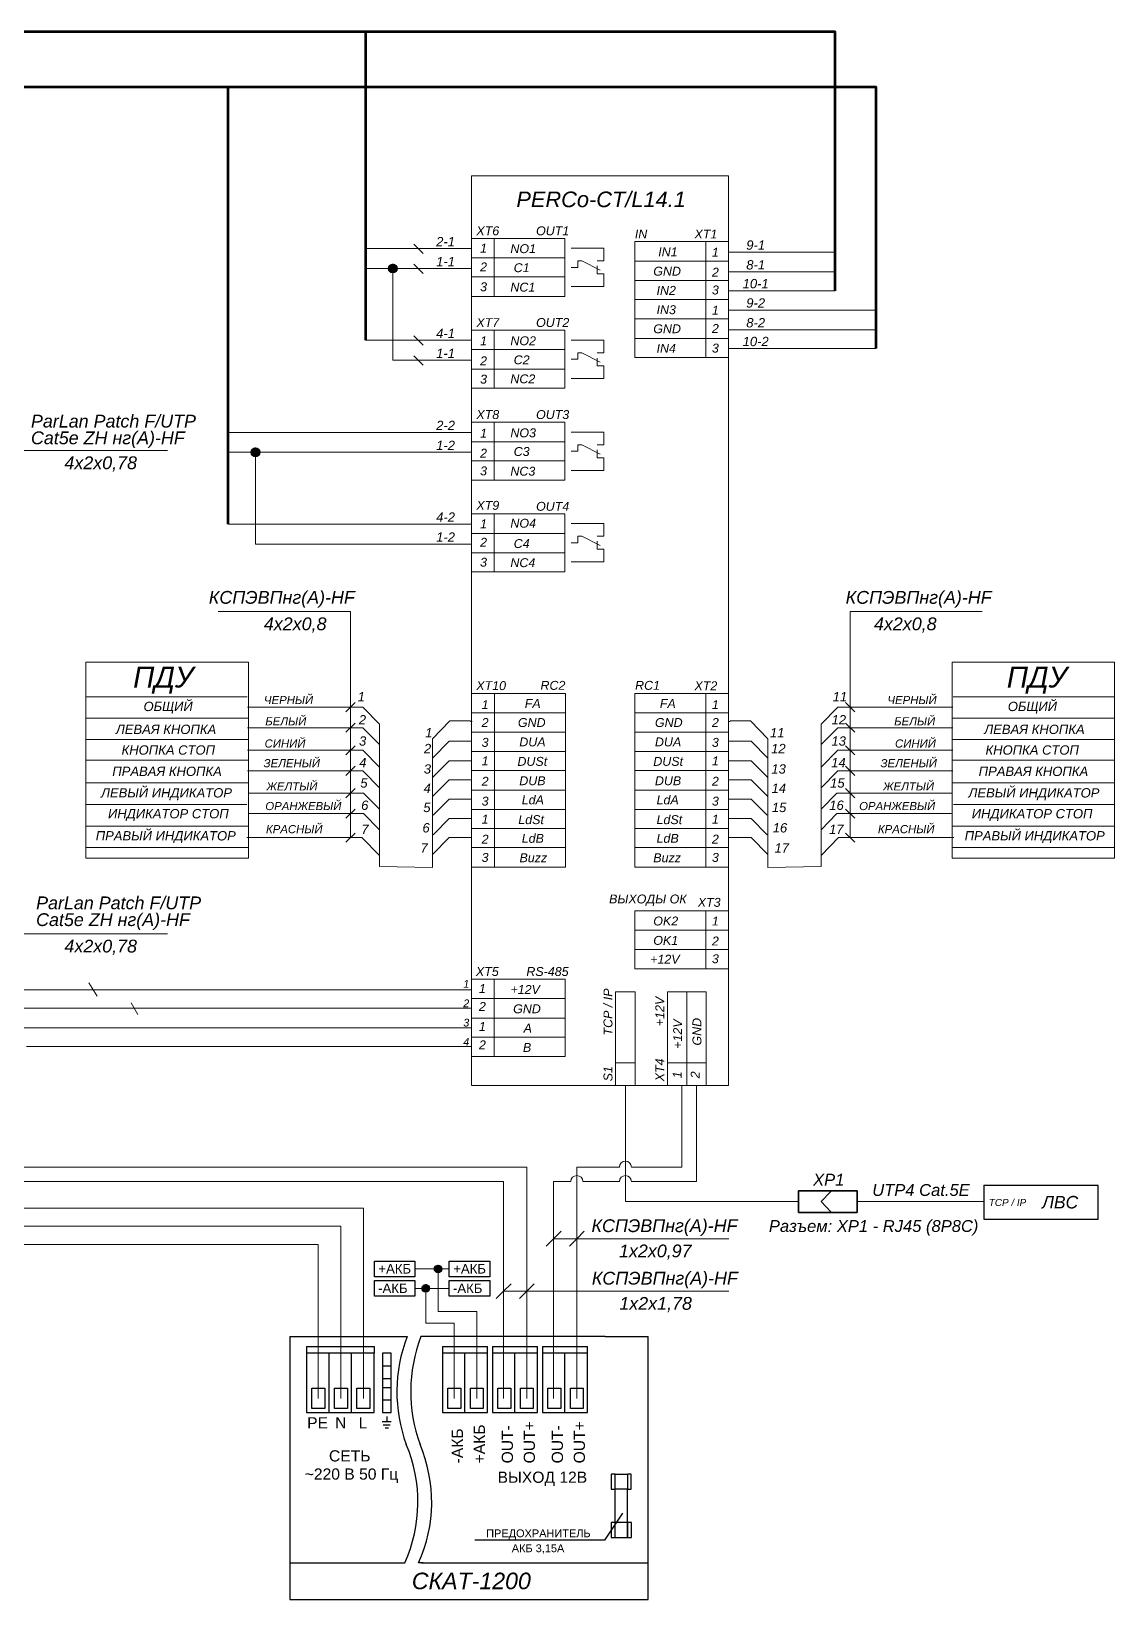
# Model space of a CAD drawing. Header units: millimetres. Extents: x -197802 to 287448, y -91833 to 169529.
# Drawn here: x 92420 to 117241, y 86930 to 122849 of the extents above; entities that cross this region are included whole.
import ezdxf

# ---------------------------------------------------------------- set-up
doc = ezdxf.new("R2010")
doc.units = ezdxf.units.MM
doc.layers.add('СКУД', color=7, linetype='Continuous')
doc.styles.add('40', font='ariali.ttf', dxfattribs={"height": 1})
doc.styles.add('76', font='ariali.ttf', dxfattribs={"height": 1})
doc.styles.add('77', font='ariali.ttf', dxfattribs={"height": 1})
doc.styles.get("Standard").update_dxf_attribs({"font": 'arial.ttf'})

msp = doc.modelspace()

# ---------------------------------------------------------------- hatches: boundary and pattern name
at = {"layer": 'СКУД', "lineweight": 18, "true_color": 0x000000}
h = msp.add_hatch(dxfattribs=at)
h.set_pattern_fill('ANGLE', color=18, scale=0.924)
h.set_pattern_definition([(0, (-46567.731, 159081.309), (0, 6.45414), [4.69392, -1.76022]), (90, (-46567.731, 159081.309), (-6.45414, 4e-16), [4.69392, -1.76022])])
h.paths.add_polyline_path([(100803, 117417), (100702, 117417), (100601, 117417, 0.999967)])
h.paths.add_polyline_path([(100702, 117518, 0.414214), (100601, 117417), (100702, 117417)])
h.paths.add_polyline_path([(100702, 117518), (100702, 117417), (100803, 117417, 0.414233)])
h = msp.add_hatch(dxfattribs=at)
h.set_pattern_fill('ANGLE', color=18, scale=0.924)
h.set_pattern_definition([(0, (-49714.837, 154871.704), (0, 6.45414), [4.69392, -1.76022]), (90, (-49714.837, 154871.704), (-6.45414, 4e-16), [4.69392, -1.76022])])
h.paths.add_polyline_path([(97656, 113208), (97555, 113208), (97454, 113208, 0.999967)])
h.paths.add_polyline_path([(97555, 113308, 0.414214), (97454, 113208), (97555, 113208)])
h.paths.add_polyline_path([(97555, 113308), (97555, 113208), (97656, 113208, 0.414233)])
h = msp.add_hatch(dxfattribs=at)
h.set_pattern_fill('ANGLE', color=18, scale=0.8)
h.set_pattern_definition([(0, (93281.309, 130576.019), (0, 5.588), [4.064, -1.524]), (90, (93281.309, 130576.019), (-5.588, 3e-16), [4.064, -1.524])])
h.paths.add_polyline_path([(101828, 94503), (101741, 94503), (101654, 94503, 0.999967)])
h.paths.add_polyline_path([(101741, 94591, 0.414214), (101654, 94503), (101741, 94503)])
h.paths.add_polyline_path([(101741, 94591), (101741, 94503), (101828, 94503, 0.414233)])
h = msp.add_hatch(dxfattribs=at)
h.set_pattern_fill('ANGLE', color=18, scale=0.8)
h.set_pattern_definition([(0, (92998.56, 130131.0254), (0, 5.588), [4.064, -1.524]), (90, (92998.56, 130131.0254), (-5.588, 3e-16), [4.064, -1.524])])
h.paths.add_polyline_path([(101545, 94058), (101458, 94058), (101371, 94058, 0.999967)])
h.paths.add_polyline_path([(101458, 94146, 0.414214), (101371, 94058), (101458, 94058)])
h.paths.add_polyline_path([(101458, 94146), (101458, 94058), (101545, 94058, 0.414233)])

# ---------------------------------------------------------------- linework, layer by layer
at = {"color": 251, "lineweight": 18, "true_color": 0x636466}
for p, q in [((93737, 101060), (93926, 100755)), ((94704, 100598), (94861, 100335))]:
    msp.add_line(p, q, dxfattribs=at)
at = {"layer": 'СКУД', "color": 18, "lineweight": 18, "true_color": 0x000000}
for p, q in [((101185, 117976), (101397, 117764)), ((101185, 117519), (101397, 117307)), ((101185, 115875), (101397, 115663)), ((101185, 115419), (101397, 115206)), ((91806, 113249), (93220, 113249)), ((93220, 113249), (94631, 113249)), ((94126, 113249), (95537, 113249)), ((98867, 109560), (96703, 109560)), ((112042, 109560), (114206, 109560)), ((99838, 107478), (99625, 107266)), ((111072, 107478), (111284, 107266)), ((99838, 107007), (99625, 106795)), ((111072, 107007), (111284, 106795)), ((99838, 106488), (99625, 106276)), ((111072, 106488), (111284, 106276)), ((99838, 106017), (99625, 105805)), ((111072, 106017), (111284, 105805)), ((99838, 105509), (99625, 105296)), ((111072, 105509), (111284, 105296)), ((99838, 105038), (99625, 104826)), ((111072, 105038), (111284, 104826)), ((99838, 104488), (99625, 104276)), ((111072, 104488), (111284, 104276)), ((91806, 102179), (93220, 102179)), ((93220, 102179), (94631, 102179)), ((94126, 102179), (95537, 102179)), ((104387, 95197), (104217, 95028)), ((104556, 95367), (104387, 95197)), ((104918, 95197), (104387, 95197)), ((104918, 95197), (104748, 95028)), ((105088, 95367), (104918, 95197)), ((107271, 95197), (104918, 95197)), ((108398, 95197), (106044, 95197)), ((103411, 94165), (103241, 93995)), ((103942, 94165), (103773, 93995)), ((101458, 93260), (101458, 94058)), ((103241, 93995), (103072, 93825)), ((103773, 93995), (103241, 93995)), ((103773, 93995), (103603, 93825)), ((106788, 93995), (103773, 93995)), ((108097, 93995), (105081, 93995)), ((106226, 93995), (105695, 93995)), ((108097, 93995), (108398, 93995)), ((102110, 93260), (101458, 93260)), ((102110, 93069), (102110, 93260))]:
    msp.add_line(p, q, dxfattribs=at)
at = {"layer": 'СКУД', "color": 7, "lineweight": 20}
for p, q in [((100702, 117417), (100702, 115317)), ((97555, 113208), (97555, 111107)), ((101612, 103995), (101612, 106649)), ((102514, 106590), (101995, 106590)), ((108395, 106590), (108914, 106590)), ((109297, 103995), (109297, 106649)), ((102514, 106145), (101995, 106145)), ((108395, 106145), (108914, 106145)), ((102514, 105708), (101995, 105708)), ((108395, 105708), (108914, 105708)), ((102514, 105263), (101995, 105263)), ((108395, 105263), (108914, 105263)), ((102514, 104818), (101995, 104818)), ((108395, 104818), (108914, 104818)), ((102514, 104382), (101995, 104382)), ((108395, 104382), (108914, 104382))]:
    msp.add_line(p, q, dxfattribs=at)
at = {"layer": 'СКУД', "color": 7, "lineweight": 15}
for p, q in [((93900, 107608), (93669, 107608)), ((117009, 107608), (117241, 107608)), ((93967, 107118), (93669, 107118)), ((102009, 107055), (102480, 107055)), ((102480, 107041), (102517, 107041)), ((108429, 107041), (108392, 107041)), ((108900, 107055), (108429, 107055)), ((116942, 107118), (117241, 107118)), ((93967, 106628), (93669, 106628)), ((116942, 106628), (117241, 106628)), ((93967, 106157), (93669, 106157)), ((116942, 106157), (117241, 106157)), ((93967, 105638), (93669, 105638)), ((116942, 105638), (117241, 105638)), ((93893, 105138), (93669, 105138)), ((117016, 105138), (117241, 105138)), ((93928, 104648), (93669, 104648)), ((116981, 104648), (117241, 104648)), ((93928, 104158), (93669, 104158)), ((116981, 104158), (117241, 104158))]:
    msp.add_line(p, q, dxfattribs=at)
at = {"layer": 'СКУД', "color": 1, "lineweight": 18}
for p, q in [((91806, 100898), (102508, 100898)), ((107325, 98128), (107325, 98702)), ((107325, 97464), (107325, 98128)), ((107325, 97204), (107325, 97464)), ((107325, 97187), (107325, 97204)), ((107325, 97187), (107325, 96837)), ((103773, 96837), (83248, 96837)), ((103773, 96505), (103773, 96837)), ((104918, 96837), (105056, 96837)), ((104918, 96505), (104918, 96837)), ((105056, 96837), (105893, 96837)), ((106168, 96837), (107325, 96837)), ((103773, 93870), (103773, 96505)), ((104918, 93870), (104918, 96505)), ((101741, 94503), (101208, 94503)), ((101741, 94465), (101741, 94503)), ((101741, 94503), (101996, 94503)), ((101741, 93530), (101741, 94503)), ((103773, 93870), (103773, 92473)), ((104918, 93870), (104918, 92473)), ((102627, 93530), (101741, 93530)), ((102627, 93164), (102627, 93530)), ((102627, 91540), (102627, 93164)), ((103773, 92473), (103773, 91540)), ((104918, 92473), (104918, 91540))]:
    msp.add_line(p, q, dxfattribs=at)
at = {"layer": 'СКУД', "color": 7, "lineweight": 18}
msp.add_line((106031, 98128), (106031, 98702), dxfattribs=at)
at = {"layer": 'СКУД', "color": 241, "lineweight": 18, "true_color": 0xf7abae}
for p, q in [((107660, 98128), (107660, 98702)), ((107660, 97464), (107660, 98128)), ((107660, 97204), (107660, 97464)), ((107660, 97187), (107660, 97204)), ((107660, 97187), (107660, 96883)), ((107660, 96883), (107660, 96505)), ((103241, 96505), (83248, 96505)), ((103241, 93870), (103241, 96505)), ((104387, 93870), (104387, 96505)), ((104780, 96505), (104387, 96505)), ((105056, 96505), (105582, 96505)), ((105582, 96505), (105893, 96505)), ((106168, 96505), (107660, 96505)), ((104387, 93870), (104387, 92473)), ((104387, 92473), (104387, 91540))]:
    msp.add_line(p, q, dxfattribs=at)
at = {"layer": 'СКУД', "color": 14, "lineweight": 18}
for p, q in [((99512, 95898), (87132, 95898)), ((100030, 95898), (99512, 95898)), ((100030, 95092), (100030, 95898)), ((99512, 95480), (87132, 95480)), ((99512, 95056), (99512, 95480)), ((98995, 95063), (87132, 95063)), ((98995, 94458), (98995, 95063)), ((99512, 94360), (99512, 95056)), ((99512, 94069), (99512, 94875)), ((100030, 94487), (100030, 95092)), ((100030, 94069), (100030, 94487)), ((98995, 93652), (98995, 94458)), ((99512, 94142), (99512, 94192)), ((99512, 93775), (99512, 94142)), ((99512, 92956), (99512, 94069)), ((100030, 91540), (100030, 94069)), ((98995, 92956), (98995, 93652)), ((98995, 91540), (98995, 93416)), ((99512, 91540), (99512, 93624))]:
    msp.add_line(p, q, dxfattribs=at)
at = {"layer": 'СКУД', "color": 7}
for p, q in [((100281, 94465), (100281, 94682)), ((100281, 94682), (101208, 94682)), ((101208, 94682), (101208, 94324)), ((101996, 94465), (101996, 94682)), ((101996, 94682), (102923, 94682)), ((102923, 94682), (102923, 94324)), ((100281, 94324), (100281, 94465)), ((101208, 94324), (100281, 94324)), ((100281, 94020), (100281, 94237)), ((100281, 94237), (101208, 94237)), ((101208, 94237), (101208, 93879)), ((101996, 94324), (101996, 94465)), ((102923, 94324), (101996, 94324)), ((101996, 94020), (101996, 94237)), ((101996, 94237), (102923, 94237)), ((102923, 94237), (102923, 93879)), ((100281, 93879), (100281, 94020)), ((101208, 93879), (100281, 93879)), ((101996, 93879), (101996, 94020)), ((102923, 93879), (101996, 93879)), ((98339, 92956), (101029, 92956)), ((98339, 92956), (98339, 87772)), ((98722, 92726), (98722, 91216)), ((98722, 92726), (99757, 92726)), ((99757, 92726), (100275, 92726)), ((100275, 92726), (100275, 92574)), ((105566, 92956), (101346, 92956)), ((101837, 92726), (101837, 91216)), ((101837, 92726), (102872, 92726)), ((102872, 92574), (102872, 92726)), ((102983, 92726), (102983, 91216)), ((102983, 92726), (104018, 92726)), ((104018, 92574), (104018, 92726)), ((104128, 92726), (104128, 91216)), ((104128, 92726), (105163, 92726)), ((105163, 92574), (105163, 92726)), ((106551, 87772), (106551, 92956)), ((99240, 92574), (98722, 92574)), ((99240, 91216), (99240, 92574)), ((99757, 92574), (99240, 92574)), ((99757, 91216), (99757, 92574)), ((99757, 91216), (99757, 92574)), ((100275, 92574), (99757, 92574)), ((102355, 92574), (101837, 92574)), ((102355, 91216), (102355, 92574)), ((102872, 92574), (102355, 92574)), ((102872, 91216), (102872, 92574)), ((103500, 92574), (102983, 92574)), ((103500, 91216), (103500, 92574)), ((104018, 92574), (103500, 92574)), ((104018, 91216), (104018, 92574)), ((104645, 92574), (104128, 92574)), ((104645, 91216), (104645, 92574)), ((105163, 92574), (104645, 92574)), ((105163, 91216), (105163, 92574)), ((98846, 91774), (99143, 91774)), ((98846, 91305), (98846, 91774)), ((99143, 91774), (99143, 91305)), ((99364, 91774), (99660, 91774)), ((99364, 91305), (99364, 91774)), ((99660, 91774), (99660, 91305)), ((99881, 91774), (100178, 91774)), ((99881, 91305), (99881, 91774)), ((100178, 91774), (100178, 91305)), ((101962, 91774), (102258, 91774)), ((101962, 91305), (101962, 91774)), ((102258, 91774), (102258, 91305)), ((102479, 91774), (102776, 91774)), ((102479, 91305), (102479, 91774)), ((102776, 91774), (102776, 91305)), ((103107, 91774), (103404, 91774)), ((103107, 91305), (103107, 91774)), ((103404, 91774), (103404, 91305)), ((103624, 91774), (103921, 91774)), ((103624, 91305), (103624, 91774)), ((103921, 91774), (103921, 91305)), ((104252, 91774), (104549, 91774)), ((104252, 91305), (104252, 91774)), ((104549, 91774), (104549, 91305)), ((104770, 91774), (105066, 91774)), ((104770, 91305), (104770, 91774)), ((105066, 91774), (105066, 91305)), ((99143, 91305), (98846, 91305)), ((99660, 91305), (99364, 91305)), ((100178, 91305), (99881, 91305)), ((102258, 91305), (101962, 91305)), ((102776, 91305), (102479, 91305)), ((103404, 91305), (103107, 91305)), ((103921, 91305), (103624, 91305)), ((104549, 91305), (104252, 91305)), ((105066, 91305), (104770, 91305)), ((98722, 91216), (99240, 91216)), ((99240, 91216), (99536, 91216)), ((99536, 91216), (99757, 91216)), ((99757, 91216), (100054, 91216)), ((100054, 91216), (100275, 91216)), ((101837, 91216), (102355, 91216)), ((102355, 91216), (102652, 91216)), ((102652, 91216), (102872, 91216)), ((102983, 91216), (103500, 91216)), ((103500, 91216), (103797, 91216)), ((103797, 91216), (104018, 91216)), ((104128, 91216), (104645, 91216)), ((104645, 91216), (104942, 91216)), ((104942, 91216), (105163, 91216)), ((105793, 89806), (105702, 89806)), ((105702, 89806), (105702, 89459)), ((105793, 88696), (105793, 89806)), ((105793, 89806), (106077, 89806)), ((106077, 89806), (106077, 89459)), ((106163, 89806), (106077, 89806)), ((106163, 89459), (106163, 89806)), ((105702, 89459), (105793, 89459)), ((106077, 89459), (105793, 89459)), ((106077, 88696), (106077, 89459)), ((106077, 89459), (106163, 89459)), ((105963, 88912), (105551, 88291)), ((105702, 88696), (105702, 88349)), ((105793, 88696), (105702, 88696)), ((105793, 88349), (105793, 88696)), ((106077, 88696), (105793, 88696)), ((106077, 88349), (106077, 88696)), ((106077, 88696), (106077, 88349)), ((106168, 88696), (106077, 88696)), ((106168, 88349), (106168, 88696)), ((105551, 88291), (102580, 88291)), ((105702, 88349), (105793, 88349)), ((105793, 88349), (106077, 88349)), ((106077, 88349), (106168, 88349)), ((98339, 87772), (100977, 87772)), ((98339, 87772), (98339, 86930)), ((101397, 87772), (101293, 87772)), ((101363, 87772), (105566, 87772)), ((106551, 86930), (106551, 87772)), ((98339, 86930), (105566, 86930))]:
    msp.add_line(p, q, dxfattribs=at)
at = {"layer": 'СКУД', "color": 250, "lineweight": 18}
for p, q in [((101458, 94058), (101208, 94058)), ((101458, 93845), (101458, 94058)), ((101458, 94058), (101996, 94058)), ((102110, 91540), (102110, 93069))]:
    msp.add_line(p, q, dxfattribs=at)
at = {"layer": 'СКУД', "color": 254, "lineweight": 18, "true_color": 0xddb3d4}
for p, q in [((103241, 93870), (103241, 92473)), ((103241, 92473), (103241, 91540))]:
    msp.add_line(p, q, dxfattribs=at)
at = {"layer": 'СКУД'}
for p, q in [((105566, 92956), (106551, 92956)), ((100275, 91216), (100275, 92574)), ((100462, 92574), (100462, 91216)), ((100664, 92574), (100462, 92574)), ((100462, 92574), (100462, 92286)), ((100664, 91216), (100664, 92574)), ((100462, 92286), (100664, 92286)), ((100462, 91998), (100664, 91998)), ((100462, 91792), (100664, 91792)), ((100462, 91504), (100664, 91504)), ((100462, 91216), (100664, 91216)), ((105566, 87772), (106551, 87772)), ((105566, 86930), (106551, 86930))]:
    msp.add_line(p, q, dxfattribs=at)
at = {"layer": 'СКУД', "lineweight": 30}
for p, q in [((100563, 91005), (100459, 91005)), ((100484, 90934), (100640, 90934)), ((100563, 91124), (100563, 91005)), ((100667, 91005), (100563, 91005)), ((100523, 90863), (100601, 90863))]:
    msp.add_line(p, q, dxfattribs=at)
at = {"layer": 'СКУД', "lineweight": 53}
for points in [[(48606, 122849), (100075, 122849), (100075, 115774)], [(100075, 122849), (110826, 122849), (110826, 116910)], [(73879, 121575), (96928, 121575)], [(96928, 111564), (96928, 121575)], [(96928, 121575), (111767, 121575), (111767, 115583)]]:
    msp.add_lwpolyline(points, dxfattribs=at)
at = {"layer": 'СКУД', "color": 7, "lineweight": 18}
for points in [[(102507, 119539), (102507, 98702)], [(108395, 119539), (102507, 119539)], [(108395, 98702), (108395, 119539)], [(102507, 118105), (104646, 118105)], [(103026, 118105), (103026, 117660)], [(104646, 117660), (104646, 118105)], [(105536, 117887), (104791, 117887)], [(105536, 117596), (105536, 117887)], [(106247, 117589), (106247, 118034)], [(106247, 118034), (108395, 118034)], [(107876, 118034), (107876, 117589)], [(104646, 117660), (102507, 117660)], [(103026, 117660), (103026, 117224)], [(104646, 117224), (104646, 117660)], [(104945, 117596), (104945, 117442)], [(105031, 117596), (104945, 117596)], [(105031, 117596), (104945, 117596)], [(105450, 117382), (105031, 117596)], [(105382, 117596), (105536, 117596)], [(105382, 117596), (105536, 117596)], [(105382, 117296), (105382, 117476)], [(106247, 117144), (106247, 117589)], [(106247, 117589), (108395, 117589)], [(107876, 117589), (107876, 117144)], [(102507, 117224), (104646, 117224)], [(103026, 117224), (103026, 116779)], [(104646, 116779), (104646, 117224)], [(104945, 117442), (104791, 117442)], [(105382, 117296), (105536, 117296)], [(105382, 117296), (105536, 117296)], [(105536, 117296), (105536, 117005)], [(108395, 117144), (106247, 117144)], [(106247, 116707), (106247, 117144)], [(107876, 117144), (107876, 116707)], [(104646, 116779), (102507, 116779)], [(105536, 117005), (104791, 117005)], [(108395, 116707), (106247, 116707)], [(106247, 116262), (106247, 116707)], [(107876, 116707), (107876, 116262)], [(106247, 115817), (106247, 116262)], [(106247, 116262), (108395, 116262)], [(107876, 116262), (107876, 115817)], [(102507, 116004), (104646, 116004)], [(103026, 116004), (103026, 115559)], [(104646, 115559), (104646, 116004)], [(105536, 115778), (104791, 115778)], [(105536, 115487), (105536, 115778)], [(108395, 115817), (106247, 115817)], [(106247, 115381), (106247, 115817)], [(107876, 115817), (107876, 115381)], [(102507, 115559), (104646, 115559)], [(103026, 115559), (103026, 115114)], [(104646, 115114), (104646, 115559)], [(104945, 115341), (104791, 115341)], [(104945, 115487), (104945, 115341)], [(105031, 115487), (104945, 115487)], [(105031, 115487), (104945, 115487)], [(105450, 115273), (105031, 115487)], [(105382, 115487), (105536, 115487)], [(105382, 115487), (105536, 115487)], [(105382, 115187), (105382, 115367)], [(106247, 115381), (108395, 115381)], [(102507, 115114), (104646, 115114)], [(103026, 115114), (103026, 114678)], [(104646, 114678), (104646, 115114)], [(105382, 115187), (105536, 115187)], [(105382, 115187), (105536, 115187)], [(105536, 115187), (105536, 114896)], [(104646, 114678), (102507, 114678)], [(105536, 114896), (104791, 114896)], [(104646, 113895), (102507, 113895)], [(103026, 113895), (103026, 113450)], [(104646, 113450), (104646, 113895)], [(105536, 113673), (104791, 113673)], [(105536, 113382), (105536, 113673)], [(102507, 113450), (104646, 113450)], [(103026, 113450), (103026, 113014)], [(104646, 113014), (104646, 113450)], [(104945, 113236), (104791, 113236)], [(104945, 113382), (104945, 113236)], [(105031, 113382), (104945, 113382)], [(105031, 113382), (104945, 113382)], [(105450, 113168), (105031, 113382)], [(105382, 113382), (105536, 113382)], [(105382, 113382), (105536, 113382)], [(105382, 113082), (105382, 113262)], [(102507, 113014), (104646, 113014)], [(103026, 113014), (103026, 112569)], [(104646, 112569), (104646, 113014)], [(105536, 112791), (104791, 112791)], [(105382, 113082), (105536, 113082)], [(105382, 113082), (105536, 113082)], [(105536, 113082), (105536, 112791)], [(104646, 112569), (102507, 112569)], [(102507, 111795), (104646, 111795)], [(103026, 111795), (103026, 111350)], [(104646, 111350), (104646, 111795)], [(105536, 111581), (104791, 111581)], [(105536, 111290), (105536, 111581)], [(102507, 111350), (104646, 111350)], [(103026, 111350), (103026, 110905)], [(104646, 110905), (104646, 111350)], [(104945, 111136), (104791, 111136)], [(104945, 111290), (104945, 111136)], [(105031, 111290), (104945, 111290)], [(105031, 111290), (104945, 111290)], [(105450, 111076), (105031, 111290)], [(105382, 111290), (105536, 111290)], [(105382, 111290), (105536, 111290)], [(105382, 110990), (105382, 111170)], [(104646, 110905), (102507, 110905)], [(103026, 110905), (103026, 110469)], [(104646, 110469), (104646, 110905)], [(105536, 110700), (104791, 110700)], [(105382, 110990), (105536, 110990)], [(105382, 110990), (105536, 110990)], [(105536, 110990), (105536, 110700)], [(102507, 110469), (104646, 110469)], [(97393, 108402), (93669, 108402)], [(93669, 108402), (93669, 103913)], [(97393, 108402), (97393, 103913)], [(113516, 108402), (113516, 103913)], [(113516, 108402), (117241, 108402)], [(117241, 108402), (117241, 103913)], [(102514, 107680), (104662, 107680)], [(103033, 107680), (103033, 107243)], [(104662, 107243), (104662, 107680)], [(108395, 107680), (106247, 107680)], [(106247, 107243), (106247, 107680)], [(107876, 107680), (107876, 107243)], [(104662, 107243), (102514, 107243)], [(103033, 107243), (103033, 106798)], [(104662, 106798), (104662, 107243)], [(106247, 106798), (106247, 107243)], [(106247, 107243), (108395, 107243)], [(107876, 107243), (107876, 106798)], [(104662, 106798), (102514, 106798)], [(103033, 106798), (103033, 106353)], [(104662, 106353), (104662, 106798)], [(106247, 106353), (106247, 106798)], [(106247, 106798), (108395, 106798)], [(107876, 106798), (107876, 106353)], [(102514, 106353), (104662, 106353)], [(103033, 106353), (103033, 105917)], [(104662, 105917), (104662, 106353)], [(108395, 106353), (106247, 106353)], [(106247, 105917), (106247, 106353)], [(107876, 106353), (107876, 105917)], [(102514, 105917), (104662, 105917)], [(103033, 105917), (103033, 105472)], [(104662, 105472), (104662, 105917)], [(108395, 105917), (106247, 105917)], [(106247, 105472), (106247, 105917)], [(107876, 105917), (107876, 105472)], [(104662, 105472), (102514, 105472)], [(103033, 105472), (103033, 105027)], [(104662, 105027), (104662, 105472)], [(106247, 105027), (106247, 105472)], [(106247, 105472), (108395, 105472)], [(107876, 105472), (107876, 105027)], [(102514, 105027), (104662, 105027)], [(103033, 105027), (103033, 104591)], [(104662, 104591), (104662, 105027)], [(108395, 105027), (106247, 105027)], [(106247, 104591), (106247, 105027)], [(107876, 105027), (107876, 104591)], [(104662, 104591), (102514, 104591)], [(103033, 104591), (103033, 104154)], [(104662, 104154), (104662, 104591)], [(106247, 104154), (106247, 104591)], [(106247, 104591), (108395, 104591)], [(107876, 104591), (107876, 104154)], [(97354, 103913), (93669, 103913)], [(97354, 103913), (97393, 103913)], [(102514, 104154), (104662, 104154)], [(103033, 104154), (103033, 103709)], [(104662, 103709), (104662, 104154)], [(108395, 104154), (106247, 104154)], [(106247, 103709), (106247, 104154)], [(107876, 104154), (107876, 103709)], [(113555, 103913), (113516, 103913)], [(113555, 103913), (117241, 103913)], [(104662, 103709), (102514, 103709)], [(106247, 103709), (108395, 103709)], [(106247, 102262), (106247, 102707)], [(106247, 102707), (108395, 102707)], [(107876, 102707), (107876, 102262)], [(108395, 102262), (106247, 102262)], [(106247, 101817), (106247, 102262)], [(107876, 102262), (107876, 101817)], [(106247, 101381), (106247, 101817)], [(106247, 101817), (108395, 101817)], [(107876, 101817), (107876, 101381)], [(108395, 101381), (106247, 101381)], [(102507, 101140), (104654, 101140)], [(103026, 100695), (103026, 101140)], [(104654, 101140), (104654, 100695)], [(102507, 100695), (104654, 100695)], [(103026, 100250), (103026, 100695)], [(104654, 100695), (104654, 100250)], [(105808, 100850), (106253, 100850)], [(105808, 98702), (105808, 100850)], [(106253, 100850), (106253, 98702)], [(106992, 100850), (107437, 100850)], [(106992, 98702), (106992, 100850)], [(107437, 100850), (107882, 100850)], [(107437, 98702), (107437, 100850)], [(107882, 100850), (107882, 98702)], [(104654, 100250), (102507, 100250)], [(103026, 99813), (103026, 100250)], [(104654, 100250), (104654, 99813)], [(104654, 99813), (102507, 99813)], [(103026, 99368), (103026, 99813)], [(104654, 99813), (104654, 99368)], [(102507, 99368), (104654, 99368)], [(106253, 99221), (105808, 99221)], [(107437, 99221), (106992, 99221)], [(107882, 99221), (107437, 99221)], [(102514, 98702), (108395, 98702)], [(106031, 97464), (106031, 98128)], [(106031, 97204), (106031, 97464)], [(106031, 97131), (106031, 97204)], [(106031, 96467), (106031, 97131)], [(106031, 96208), (106031, 96467)], [(106031, 96208), (106031, 96046), (108613, 96046)], [(107418, 96046), (110000, 96046)], [(108613, 96046), (107928, 96046)], [(114243, 96046), (111340, 96046)]]:
    msp.add_lwpolyline(points, dxfattribs=at)
at = {"layer": 'СКУД', "color": 7, "lineweight": 20}
for points in [[(102507, 117874), (100075, 117874)], [(110826, 117793), (108395, 117793)], [(102507, 117417), (100075, 117417)], [(110826, 117340), (108395, 117340)], [(110826, 116910), (108395, 116910)], [(111767, 116466), (108395, 116466)], [(102507, 115774), (100075, 115774)], [(111767, 116013), (108395, 116013)], [(102507, 115317), (100702, 115317)], [(111767, 115583), (108395, 115583)], [(102507, 113665), (96928, 113665)], [(102507, 113208), (96928, 113208)], [(102507, 111564), (96928, 111564)], [(102507, 111107), (97555, 111107)], [(100395, 106985), (100012, 107372)], [(101612, 106648), (102009, 107055)], [(109297, 106648), (108900, 107055)], [(110514, 106985), (110897, 107372)], [(100012, 106901), (97375, 106901)], [(100395, 106514), (100012, 106901)], [(100395, 106985), (100395, 103724), (101612, 103701), (101612, 103995)], [(110514, 106985), (110514, 103724), (109297, 103701), (109297, 103995)], [(110514, 106514), (110897, 106901)], [(110897, 106901), (113534, 106901)], [(100395, 105995), (100012, 106382)], [(101612, 106203), (101995, 106590)], [(109297, 106203), (108914, 106590)], [(110514, 105995), (110897, 106382)], [(101612, 105758), (101995, 106145)], [(109297, 105758), (108914, 106145)], [(100395, 105524), (100012, 105911)], [(101612, 105321), (101995, 105708)], [(109297, 105321), (108914, 105708)], [(110514, 105524), (110897, 105911)], [(100395, 105034), (100030, 105403)], [(101630, 104895), (101995, 105263)], [(109279, 104895), (108914, 105263)], [(110514, 105034), (110879, 105403)], [(100395, 104563), (100030, 104932)], [(110514, 104563), (110879, 104932)], [(101630, 104450), (101995, 104818)], [(109279, 104450), (108914, 104818)], [(100395, 103976), (99993, 104382)], [(101612, 103995), (101995, 104382)], [(109297, 103995), (108914, 104382)], [(110514, 103976), (110917, 104382)]]:
    msp.add_lwpolyline(points, dxfattribs=at)
at = {"layer": 'СКУД', "color": 18, "lineweight": 18, "true_color": 0x000000}
for points in [[(99732, 104382), (99732, 109560), (96703, 109560)], [(111178, 104382), (111178, 109560), (114206, 109560)]]:
    msp.add_lwpolyline(points, dxfattribs=at)
at = {"layer": 'СКУД', "color": 7, "lineweight": 15}
for points in [[(97366, 107608), (93900, 107608)], [(113543, 107608), (117009, 107608)], [(97393, 107118), (93967, 107118)], [(113516, 107118), (116942, 107118)], [(97393, 106628), (93967, 106628)], [(113516, 106628), (116942, 106628)], [(97393, 106157), (93967, 106157)], [(113516, 106157), (116942, 106157)], [(97393, 105638), (93967, 105638)], [(113516, 105638), (116942, 105638)], [(97359, 105138), (93893, 105138)], [(113551, 105138), (117016, 105138)], [(97393, 104648), (93928, 104648)], [(113516, 104648), (116981, 104648)], [(97393, 104158), (93928, 104158)], [(113516, 104158), (116981, 104158)]]:
    msp.add_lwpolyline(points, dxfattribs=at)
at = {"layer": 'СКУД', "color": 18, "lineweight": 20, "true_color": 0x000000}
for points in [[(100012, 107372), (97375, 107372)], [(110897, 107372), (113534, 107372)]]:
    msp.add_lwpolyline(points, dxfattribs=at)
at = {"layer": 'СКУД', "color": 5, "lineweight": 20}
for points in [[(100012, 106382), (97375, 106382)], [(110897, 106382), (113534, 106382)]]:
    msp.add_lwpolyline(points, dxfattribs=at)
at = {"layer": 'СКУД', "color": 3, "lineweight": 20}
for points in [[(100012, 105911), (97375, 105911)], [(110897, 105911), (113534, 105911)]]:
    msp.add_lwpolyline(points, dxfattribs=at)
at = {"layer": 'СКУД', "color": 40, "lineweight": 20, "true_color": 0xf8d731}
for points in [[(100030, 105403), (97393, 105403)], [(110879, 105403), (113516, 105403)]]:
    msp.add_lwpolyline(points, dxfattribs=at)
at = {"layer": 'СКУД', "color": 30, "lineweight": 20, "true_color": 0xf26722}
for points in [[(100030, 104932), (97393, 104932)], [(110879, 104932), (113516, 104932)]]:
    msp.add_lwpolyline(points, dxfattribs=at)
at = {"layer": 'СКУД', "color": 1, "lineweight": 20}
for points in [[(99993, 104382), (97356, 104382)], [(110917, 104382), (113553, 104382)]]:
    msp.add_lwpolyline(points, dxfattribs=at)
at = {"layer": 'СКУД', "color": 241, "lineweight": 18, "true_color": 0xf7abae}
msp.add_lwpolyline([(102507, 100477), (91973, 100477)], dxfattribs=at)
at = {"layer": 'СКУД', "color": 40, "lineweight": 18, "true_color": 0xf8d731}
msp.add_lwpolyline([(102507, 100026), (92140, 100026)], dxfattribs=at)
at = {"layer": 'СКУД', "color": 5, "lineweight": 18}
msp.add_lwpolyline([(102507, 99597), (92307, 99597)], dxfattribs=at)
at = {"layer": 'СКУД', "color": 7, "lineweight": 35}
for points in [[(110000, 95797), (111340, 95797), (111340, 96295), (110000, 96295), (110000, 95797)], [(110516, 96046), (110735, 96281)], [(110516, 96046), (110735, 95811)]]:
    msp.add_lwpolyline(points, dxfattribs=at)
at = {"layer": 'СКУД', "color": 18, "true_color": 0x000000}
for centre, radius in [((100702, 117417), 101), ((97555, 113208), 101), ((101741, 94503), 87.1), ((101458, 94058), 87.1)]:
    msp.add_circle(centre, radius, dxfattribs=at)
at = {"layer": 'СКУД', "color": 7, "lineweight": 18}
for centre, radius in [((100702, 117417), 34.3), ((97555, 113208), 34.3), ((101741, 94503), 29.7), ((101458, 94058), 29.7)]:
    msp.add_circle(centre, radius, dxfattribs=at)
at = {"layer": 'СКУД', "color": 241, "lineweight": 18, "true_color": 0xf7abae}
for centre in [(104918, 96505), (106031, 96505)]:
    msp.add_arc(centre, 138, 0, 180, dxfattribs=at)
at = {"layer": 'СКУД', "color": 1, "lineweight": 18}
msp.add_arc((106031, 96837), 138, 0, 180, dxfattribs=at)
at = {"layer": 'СКУД', "color": 7}
for centre, radius, start, end in [((104330, 91692), 3535, 159.0415, 199.9997), ((104647, 91692), 3535, 159.0415, 199.9997), ((97905, 89164), 3373, 335.6254, 23.0193), ((98221, 89164), 3373, 335.6254, 23.0193)]:
    msp.add_arc(centre, radius, start, end, dxfattribs=at)
at = {"layer": 'СКУД', "color": 7, "lineweight": 25}
for points in [[(114243, 96420), (114243, 96420), (114243, 95647), (114243, 95647)], [(116864, 96416), (116864, 96416), (114243, 96416), (114243, 96416)], [(116864, 95643), (116864, 95643), (116864, 96416), (116864, 96416)], [(114243, 95647), (114243, 95647), (116864, 95647), (116864, 95647)]]:
    msp.add_open_spline(points, degree=3, dxfattribs=at)

# ---------------------------------------------------------------- texts
at = {"layer": 'СКУД', "color": 7}
for s, height, style, p in [('TCP / IP', 162.6, '40', (114357, 95944)), ('Л', 287, '76', (115577, 95889)), ('ВС', 286.7, '77', (115849, 95889))]:
    msp.add_text(s, height=height, dxfattribs=dict(at, style=style)).set_placement(p)
for s, height, p in [('+АКБ', 215.5, (100372, 94399)), ('+АКБ', 215.5, (102087, 94399)), ('-АКБ', 215.5, (100366, 93954)), ('-АКБ', 215.5, (102081, 93954)), ('PE', 256.5, (98739, 90851)), ('N', 257, (99379, 90851)), ('L', 257, (99919, 90851)), ('СЕТЬ', 256.5, (99239, 90094)), ('~220 В 50 Гц', 256.54, (98684, 89678)), ('ВЫХОД 12В', 256.5, (103102, 89605)), ('ПРЕДОХРАНИТЕЛЬ', 179.58, (102841, 88359)), ('АКБ 3,15А', 179.6, (103428, 88016))]:
    msp.add_text(s, height=height, dxfattribs=at).set_placement(p)
for s, p in [('+АКБ', (102813, 90050)), ('OUT-', (103455, 90050)), ('OUT+', (103958, 90050)), ('OUT-', (104601, 90050)), ('OUT+', (105104, 90050)), ('-АКБ', (102310, 90050))]:
    msp.add_text(s, height=256.5, rotation=90, dxfattribs=at).set_placement(p)
at = {"layer": 'СКУД', "color": 7, "lineweight": 18, "attachment_point": 7}
for s, insert, char_height, width in [('{\\fArial|b0|i1|c204|p34;PERCo-CT/L14.1}', (103533, 118818), 357.29, 3823.96), ('{\\fArial|b0|i1|c204|p34;RC1}', (106253, 107765), 204.17, 32.01)]:
    msp.add_mtext(s, dxfattribs=dict(at, insert=insert, char_height=char_height, width=width))
at = {"layer": 'СКУД', "color": 7, "lineweight": 18, "char_height": 204.17}
for s, insert, attachment_point in [('\\fArial|b0|i1|c0|p34;\\W1;XT6', (102617, 118176), 7), ('\\fArial|b0|i1|c0|p34;\\W1;OUT1', (103984, 118176), 7), ('\\fArial|b0|i1|c0|p34;\\W1;IN', (106247, 118105), 7), ('\\fArial|b0|i1|c0|p34;\\W1;XT1', (107614, 118105), 7), ('\\fArial|b0|i1|c0|p34;\\W1;1', (102702, 117783), 7), ('\\fArial|b0|i1|c0|p34;\\W1;NO1', (103396, 117767), 7), ('\\fArial|b0|i1|c0|p34;\\W1;IN1', (106783, 117696), 7), ('\\fArial|b0|i1|c0|p34;\\W1;1', (108013, 117688), 7), ('\\fArial|b0|i1|c0|p34;\\W1;2', (102702, 117351), 7), ('\\fArial|b0|i1|c0|p34;\\W1;С1', (103472, 117331), 7), ('\\fArial|b0|i1|c0|p34;\\W1;GND', (106670, 117251), 7), ('\\fArial|b0|i1|c0|p34;\\W1;3', (102702, 116894), 7), ('\\fArial|b0|i1|c0|p34;\\W1;2', (108013, 117230), 7), ('\\fArial|b0|i1|c0|p34;\\W1;NС1', (103396, 116886), 7), ('\\fArial|b0|i1|c0|p34;\\W1;IN2', (106745, 116814), 7), ('\\fArial|b0|i1|c0|p34;\\W1;3', (108013, 116821), 7), ('\\fArial|b0|i1|c0|p34;\\W1;IN3', (106745, 116369), 7), ('\\fArial|b0|i1|c0|p34;\\W1;1', (108013, 116363), 7), ('\\fArial|b0|i1|c0|p34;\\W1;XT7', (102617, 116076), 7), ('\\fArial|b0|i1|c0|p34;\\W1;OUT2', (103984, 116076), 7), ('\\fArial|b0|i1|c0|p34;\\W1;GND', (106670, 115933), 7), ('\\fArial|b0|i1|c0|p34;\\W1;2', (108013, 115941), 7), ('\\fArial|b0|i1|c0|p34;\\W1;1', (102702, 115659), 7), ('\\fArial|b0|i1|c0|p34;\\W1;NO2', (103396, 115658), 7), ('\\fArial|b0|i1|c0|p34;\\W1;IN4', (106745, 115488), 7), ('\\fArial|b0|i1|c0|p34;\\W1;3', (108013, 115490), 7), ('\\fArial|b0|i1|c0|p34;\\W1;2', (102702, 115201), 7), ('\\fArial|b0|i1|c0|p34;\\W1;С2', (103472, 115221), 7), ('\\fArial|b0|i1|c0|p34;\\W1;3', (102702, 114779), 7), ('\\fArial|b0|i1|c0|p34;\\W1;NС2', (103396, 114785), 7), ('\\fArial|b0|i1|c0|p34;\\W1;XT8', (102617, 113967), 7), ('\\fArial|b0|i1|c0|p34;\\W1;OUT3', (103984, 113967), 7), ('\\fArial|b0|i1|c0|p34;\\W1;1', (102702, 113544), 7), ('\\fArial|b0|i1|c0|p34;\\W1;NO3', (103396, 113549), 7), ('\\fArial|b0|i1|c0|p34;\\W1;2', (102702, 113086), 7), ('\\fArial|b0|i1|c0|p34;\\W1;С3', (103472, 113121), 7), ('\\fArial|b0|i1|c0|p34;\\W1;3', (102702, 112677), 7), ('\\fArial|b0|i1|c0|p34;\\W1;NС3', (103396, 112670), 7), ('\\fArial|b0|i1|c0|p34;\\W1;XT9', (102617, 111888), 7), ('\\fArial|b0|i1|c0|p34;\\W1;OUT4', (103984, 111866), 7), ('\\fArial|b0|i1|c0|p34;\\W1;1', (102702, 111468), 7), ('\\fArial|b0|i1|c0|p34;\\W1;NO4', (103396, 111478), 7), ('\\fArial|b0|i1|c0|p34;\\W1;2', (102702, 111046), 7), ('\\fArial|b0|i1|c0|p34;\\W1;С4', (103472, 111012), 7), ('\\fArial|b0|i1|c0|p34;\\W1;3', (102702, 110586), 7), ('\\fArial|b0|i1|c0|p34;\\W1;NС4', (103396, 110575), 7), ('{\\fArial|b0|i1|c204|p34;XT10}', (103296, 107759), 9), ('{\\fArial|b0|i1|c204|p34;RC2}', (104656, 107765), 9), ('\\fArial|b0|i1|c0|p34;\\W1;XT2', (107614, 107759), 7), ('\\fArial|b0|i1|c0|p34;\\W1;1', (102896, 107326), 9), ('\\fArial|b0|i1|c0|p34;\\W1;FA', (104089, 107350), 9), ('\\fArial|b0|i1|c0|p34;\\W1;FA', (106820, 107350), 7), ('\\fArial|b0|i1|c0|p34;\\W1;1', (108013, 107326), 7), ('\\fArial|b0|i1|c0|p34;\\W1;2', (102896, 106917), 9), ('\\fArial|b0|i1|c0|p34;\\W1;GND', (104202, 106914), 9), ('\\fArial|b0|i1|c0|p34;\\W1;GND', (106708, 106914), 7), ('\\fArial|b0|i1|c0|p34;\\W1;2', (108013, 106917), 7), ('\\fArial|b0|i1|c0|p34;\\W1;3', (102896, 106459), 9), ('\\fArial|b0|i1|c0|p34;\\W1;DUA', (104202, 106469), 9), ('\\fArial|b0|i1|c0|p34;\\W1;DUA', (106708, 106469), 7), ('\\fArial|b0|i1|c0|p34;\\W1;3', (108013, 106459), 7), ('\\fArial|b0|i1|c0|p34;\\W1;1', (102896, 106037), 9), ('\\fArial|b0|i1|c0|p34;\\W1;DUSt', (104239, 106024), 9), ('\\fArial|b0|i1|c0|p34;\\W1;DUSt', (106670, 106024), 7), ('\\fArial|b0|i1|c0|p34;\\W1;1', (108013, 106037), 7), ('\\fArial|b0|i1|c0|p34;\\W1;2', (102896, 105571), 9), ('\\fArial|b0|i1|c0|p34;\\W1;DUB', (104202, 105581), 9), ('\\fArial|b0|i1|c0|p34;\\W1;DUB', (106708, 105581), 7), ('\\fArial|b0|i1|c0|p34;\\W1;2', (108013, 105571), 7), ('\\fArial|b0|i1|c0|p34;\\W1;3', (102896, 105113), 9), ('\\fArial|b0|i1|c0|p34;\\W1;LdA', (104164, 105142), 9), ('\\fArial|b0|i1|c0|p34;\\W1;LdA', (106745, 105142), 7), ('\\fArial|b0|i1|c0|p34;\\W1;3', (108013, 105113), 7), ('\\fArial|b0|i1|c0|p34;\\W1;1', (102896, 104704), 9), ('\\fArial|b0|i1|c0|p34;\\W1;LdSt', (104164, 104689), 9), ('\\fArial|b0|i1|c0|p34;\\W1;LdSt', (106745, 104689), 7), ('\\fArial|b0|i1|c0|p34;\\W1;1', (108013, 104704), 7), ('\\fArial|b0|i1|c0|p34;\\W1;2', (102896, 104246), 9), ('\\fArial|b0|i1|c0|p34;\\W1;LdB', (104164, 104261), 9), ('\\fArial|b0|i1|c0|p34;\\W1;LdB', (106745, 104261), 7), ('\\fArial|b0|i1|c0|p34;\\W1;2', (108013, 104246), 7), ('\\fArial|b0|i1|c0|p34;\\W1;3', (102896, 103824), 9), ('\\fArial|b0|i1|c0|p34;\\W1;Buzz', (104239, 103816), 9), ('\\fArial|b0|i1|c0|p34;\\W1;Buzz', (106670, 103816), 7), ('\\fArial|b0|i1|c0|p34;\\W1;3', (108013, 103824), 7), ('\\fArial|b0|i1|c0|p34;\\W1;ВЫХОДЫ ОК', (105657, 102816), 7), ('\\fArial|b0|i1|c0|p34;\\W1;XT3', (107689, 102795), 7), ('\\fArial|b0|i1|c0|p34;\\W1;OK2', (106670, 102368), 7), ('\\fArial|b0|i1|c0|p34;\\W1;1', (108013, 102370), 7), ('\\fArial|b0|i1|c0|p34;\\W1;OK1', (106670, 101924), 7), ('\\fArial|b0|i1|c0|p34;\\W1;2', (108013, 101912), 7), ('\\fArial|b0|i1|c0|p34;\\W1;+12V', (106599, 101496), 7), ('\\fArial|b0|i1|c0|p34;\\W1;3', (108013, 101503), 7)]:
    msp.add_mtext(s, dxfattribs=dict(at, insert=insert, attachment_point=attachment_point))
at = {"layer": 'СКУД', "color": 7}
for s, insert, char_height, attachment_point in [('{\\fArial|b0|i1|c204|p34;2-1}', (101911, 117927), 213.3, 8), ('{\\fArial|b0|i1|c204|p34;9-1}', (109016, 117845), 213.3, 8), ('{\\fArial|b0|i1|c204|p34;1-1}', (101911, 117470), 213.3, 8), ('{\\fArial|b0|i1|c204|p34;8-1}', (109016, 117392), 213.3, 8), ('{\\fArial|b0|i1|c204|p34;10-1}', (109016, 116962), 213.3, 8), ('{\\fArial|b0|i1|c204|p34;9-2}', (109016, 116519), 213.3, 8), ('{\\fArial|b0|i1|c204|p34;4-1}', (101911, 115826), 213.3, 8), ('{\\fArial|b0|i1|c204|p34;10-2}', (109016, 115636), 213.3, 8), ('{\\fArial|b0|i1|c204|p34;1-1}', (101911, 115369), 213.3, 8), ('{\\fArial|b0|i1|c204|p34;ParLan Patch F/UTP }', (92411, 113771), 293.39, 7), ('{\\fArial|b0|i1|c204|p34;2-2}', (101911, 113717), 213.3, 8), ('{\\fArial|b0|i1|c204|p34;Cat5e ZH нг(А)-HF}', (92411, 113304), 293.39, 7), ('{\\fArial|b0|i1|c204|p34;1-2}', (101911, 113260), 213.3, 8), ('{\\fArial|b0|i1|c204|p34;4х2х0,78}', (93178, 112767), 293.39, 7), ('{\\fArial|b0|i1|c204|p34;4-2}', (101911, 111617), 213.3, 8), ('{\\fArial|b0|i1|c204|p34;1-2}', (101911, 111160), 213.3, 8), ('{\\fArial|b0|i1|c204|p34;КСПЭВПнг(А)-HF}', (99832, 109650), 293.39, 9), ('{\\fArial|b0|i1|c204|p34;КСПЭВПнг(А)-HF}', (111077, 109650), 293.39, 7), ('{\\fArial|b0|i1|c204|p34;4х2х0,8}', (99183, 109078), 293.39, 9), ('{\\fArial|b0|i1|c204|p34;4х2х0,8}', (111726, 109078), 293.39, 7), ('\\fArial|b0|i1|c0|p34;\\W1;ПДУ', (96139, 107681), 479.92, 9), ('\\fArial|b0|i1|c0|p34;\\W1;ПДУ', (114770, 107681), 479.92, 7), ('\\fArial|b0|i1|c0|p34;\\W1;ОБЩИЙ', (96117, 107219), 213.3, 9), ('\\fArial|b0|i1|c0|p34;\\W1;ЧЕРНЫЙ', (98877, 107441), 186.63, 9), ('\\fArial|b0|i1|c0|p34;\\W1;ЧЕРНЫЙ', (112033, 107441), 186.63, 7), ('\\fArial|b0|i1|c0|p34;\\W1;ОБЩИЙ', (114793, 107219), 213.3, 7), ('\\fArial|b0|i1|c0|p34;\\W1;БЕЛЫЙ', (98720, 106951), 186.63, 9), ('\\fArial|b0|i1|c0|p34;\\W1;2', (100089, 106976), 213.3, 9), ('{\\fArial|b0|i1|c204|p34;12}', (110756, 106976), 213.3, 7), ('\\fArial|b0|i1|c0|p34;\\W1;БЕЛЫЙ', (112189, 106951), 186.63, 7), ('\\fArial|b0|i1|c0|p34;\\W1;ЛЕВАЯ КНОПКА', (96656, 106753), 213.3, 9), ('\\fArial|b0|i1|c0|p34;\\W1;СИНИЙ', (98700, 106442), 186.63, 9), ('\\fArial|b0|i1|c0|p34;\\W1;3', (100093, 106486), 213.3, 9), ('{\\fArial|b0|i1|c204|p34;1}', (101443, 106679), 213.3, 7), ('{\\fArial|b0|i1|c204|p34;11}', (109675, 106679), 213.3, 9), ('{\\fArial|b0|i1|c204|p34;13}', (110752, 106486), 213.3, 7), ('\\fArial|b0|i1|c0|p34;\\W1;СИНИЙ', (112209, 106442), 186.63, 7), ('\\fArial|b0|i1|c0|p34;\\W1;ЛЕВАЯ КНОПКА', (114254, 106753), 213.3, 7), ('\\fArial|b0|i1|c0|p34;\\W1;КНОПКА СТОП', (96628, 106280), 213.3, 9), ('\\fArial|b0|i1|c0|p34;\\W1;2', (101416, 106316), 213.3, 7), ('{\\fArial|b0|i1|c204|p34;12}', (109702, 106316), 213.3, 9), ('\\fArial|b0|i1|c0|p34;\\W1;КНОПКА СТОП', (114282, 106280), 213.3, 7), ('\\fArial|b0|i1|c0|p34;\\W1;ПРАВАЯ КНОПКА', (96784, 105791), 213.3, 9), ('\\fArial|b0|i1|c0|p34;\\W1;ЗЕЛЕНЫЙ', (99033, 105991), 186.63, 9), ('\\fArial|b0|i1|c0|p34;\\W1;4', (100098, 105996), 213.3, 9), ('\\fArial|b0|i1|c0|p34;\\W1;3', (101412, 105846), 213.3, 7), ('{\\fArial|b0|i1|c204|p34;13}', (109707, 105846), 213.3, 9), ('{\\fArial|b0|i1|c204|p34;14}', (110747, 105996), 213.3, 7), ('\\fArial|b0|i1|c0|p34;\\W1;ЗЕЛЕНЫЙ', (111876, 105991), 186.63, 7), ('\\fArial|b0|i1|c0|p34;\\W1;ПРАВАЯ КНОПКА', (114125, 105791), 213.3, 7), ('\\fArial|b0|i1|c0|p34;\\W1;ЖЕЛТЫЙ', (98975, 105461), 186.63, 9), ('\\fArial|b0|i1|c0|p34;\\W1;5', (100123, 105525), 213.3, 9), ('\\fArial|b0|i1|c0|p34;\\W1;4', (101407, 105408), 213.3, 7), ('{\\fArial|b0|i1|c204|p34;14}', (109712, 105408), 213.3, 9), ('{\\fArial|b0|i1|c204|p34;15}', (110722, 105525), 213.3, 7), ('\\fArial|b0|i1|c0|p34;\\W1;ЖЕЛТЫЙ', (111935, 105461), 186.63, 7), ('\\fArial|b0|i1|c0|p34;\\W1;ЛЕВЫЙ ИНДИКАТОР', (97017, 105240), 213.3, 9), ('\\fArial|b0|i1|c0|p34;\\W1;ОРАНЖЕВЫЙ', (99524, 105010), 186.63, 9), ('\\fArial|b0|i1|c0|p34;\\W1;ОРАНЖЕВЫЙ', (111386, 105010), 186.63, 7), ('\\fArial|b0|i1|c0|p34;\\W1;ЛЕВЫЙ ИНДИКАТОР', (113892, 105240), 213.3, 7), ('\\fArial|b0|i1|c0|p34;\\W1;ИНДИКАТОР СТОП', (96942, 104762), 213.3, 9), ('\\fArial|b0|i1|c0|p34;\\W1;6', (100142, 105015), 213.3, 9), ('\\fArial|b0|i1|c0|p34;\\W1;5', (101400, 104964), 213.3, 7), ('{\\fArial|b0|i1|c204|p34;15}', (109718, 104964), 213.3, 9), ('{\\fArial|b0|i1|c204|p34;16}', (110703, 105015), 213.3, 7), ('\\fArial|b0|i1|c0|p34;\\W1;ИНДИКАТОР СТОП', (113967, 104762), 213.3, 7), ('\\fArial|b0|i1|c0|p34;\\W1;ПРАВЫЙ ИНДИКАТОР', (97105, 104256), 213.3, 9), ('\\fArial|b0|i1|c0|p34;\\W1;КРАСНЫЙ', (99092, 104481), 186.63, 9), ('\\fArial|b0|i1|c0|p34;\\W1;7', (100147, 104466), 213.3, 9), ('\\fArial|b0|i1|c0|p34;\\W1;6', (101381, 104498), 213.3, 7), ('{\\fArial|b0|i1|c204|p34;16}', (109738, 104498), 213.3, 9), ('{\\fArial|b0|i1|c204|p34;17}', (110698, 104466), 213.3, 7), ('\\fArial|b0|i1|c0|p34;\\W1;КРАСНЫЙ', (111817, 104481), 186.63, 7), ('\\fArial|b0|i1|c0|p34;\\W1;ПРАВЫЙ ИНДИКАТОР', (113804, 104256), 213.3, 7), ('\\fArial|b0|i1|c0|p34;\\W1;7', (101338, 104041), 213.3, 7), ('{\\fArial|b0|i1|c204|p34;17}', (109780, 104041), 213.3, 9), ('{\\fArial|b0|i1|c204|p34;ParLan Patch F/UTP }', (92529, 102737), 293.39, 7), ('{\\fArial|b0|i1|c204|p34;Cat5e ZH нг(А)-HF}', (92529, 102269), 293.39, 7), ('{\\fArial|b0|i1|c204|p34;4х2х0,78}', (93178, 101697), 293.39, 7), ('\\fArial|b0|i1|c0|p34;\\W1;1', (102315, 100943), 178.65, 7), ('{\\fArial|b0|i1|c204|p34;2}', (102315, 100498), 178.65, 7), ('{\\fArial|b0|i1|c204|p34;4}', (102315, 99617), 178.65, 7), ('\\fArial|b0|i1|c0|p34;\\W1;XP1', (110332, 96412), 271.31, 7), ('{\\fArial|b0|i1|c204|p34;UTP4 Cat.5E}', (111687, 96172), 271.31, 7), ('{\\fArial|b0|i1|c204|p34;КСПЭВПнг(А)-HF}', (105254, 95259), 293.39, 7), ('\\fArial|b0|i1|c0|p34;\\W1;Разъем: ХР1 - RJ45 (8P8C)             ', (109319, 95269), 271.31, 7), ('{\\fArial|b0|i1|c204|p34;1х2х0,97}', (105884, 94715), 293.39, 7), ('{\\fArial|b0|i1|c204|p34;КСПЭВПнг(А)-HF}', (105262, 94056), 293.39, 7), ('{\\fArial|b0|i1|c204|p34;1х2х1,78}', (105892, 93513), 293.39, 7), ('{\\fArial|b0|i1|c204|p34;СКАТ-1200}', (101138, 87163), 379.15, 7)]:
    msp.add_mtext(s, dxfattribs=dict(at, insert=insert, char_height=char_height, attachment_point=attachment_point))
for s, insert, char_height, width, attachment_point in [('{\\fArial|b0|i1|c204|p34;8-2}', (109016, 116066), 213.3, 85.39, 8), ('{\\fArial|b0|i1|c204|p34;1}', (100064, 107505), 213.3, 98.79, 9), ('{\\fArial|b0|i1|c204|p34;11}', (110781, 107505), 213.3, 98.79, 7), ('{\\fArial|b0|i1|c204|p34;3}', (102315, 100053), 178.65, 99.59, 7)]:
    msp.add_mtext(s, dxfattribs=dict(at, insert=insert, char_height=char_height, width=width, attachment_point=attachment_point))
at = {"layer": 'СКУД', "color": 7, "lineweight": 18, "char_height": 204.17, "attachment_point": 7}
for s, insert, rotation in [('\\fArial|b0|i1|c0|p34;\\W1;XT5', (102606, 101211), 0), ('\\fArial|b0|i1|c0|p34;\\W1;RS-485', (103762, 101211), 0), ('\\fArial|b0|i1|c0|p34;\\W1;1', (102675, 100823), 0), ('\\fArial|b0|i1|c0|p34;\\W1;+12V', (103398, 100802), 0), ('\\fArial|b0|i1|c0|p34;\\W1;2', (102675, 100414), 0), ('\\fArial|b0|i1|c0|p34;\\W1;TCP / IP', (105737, 99850), 90), ('\\fArial|b0|i1|c0|p34;\\W1;+12V', (106921, 100064), 90), ('\\fArial|b0|i1|c0|p34;\\W1;GND', (103459, 100357), 0), ('\\fArial|b0|i1|c0|p34;\\W1;+12V', (107330, 99545), 90), ('\\fArial|b0|i1|c0|p34;\\W1;GND', (107775, 99620), 90), ('\\fArial|b0|i1|c0|p34;\\W1;1', (102675, 99956), 0), ('\\fArial|b0|i1|c0|p34;\\W1;A', (103699, 99917), 0), ('\\fArial|b0|i1|c0|p34;\\W1;2', (102675, 99534), 0), ('\\fArial|b0|i1|c0|p34;\\W1;B', (103684, 99475), 0), ('\\fArial|b0|i1|c0|p34;\\W1;XT4', (106921, 98801), 90), ('\\fArial|b0|i1|c0|p34;\\W1;S1', (105737, 98801), 90), ('\\fArial|b0|i1|c0|p34;\\W1;1', (107321, 98870), 90), ('\\fArial|b0|i1|c0|p34;\\W1;2', (107731, 98870), 90)]:
    msp.add_mtext(s, dxfattribs=dict(at, insert=insert, rotation=rotation))

doc.saveas('drawing.dxf')
